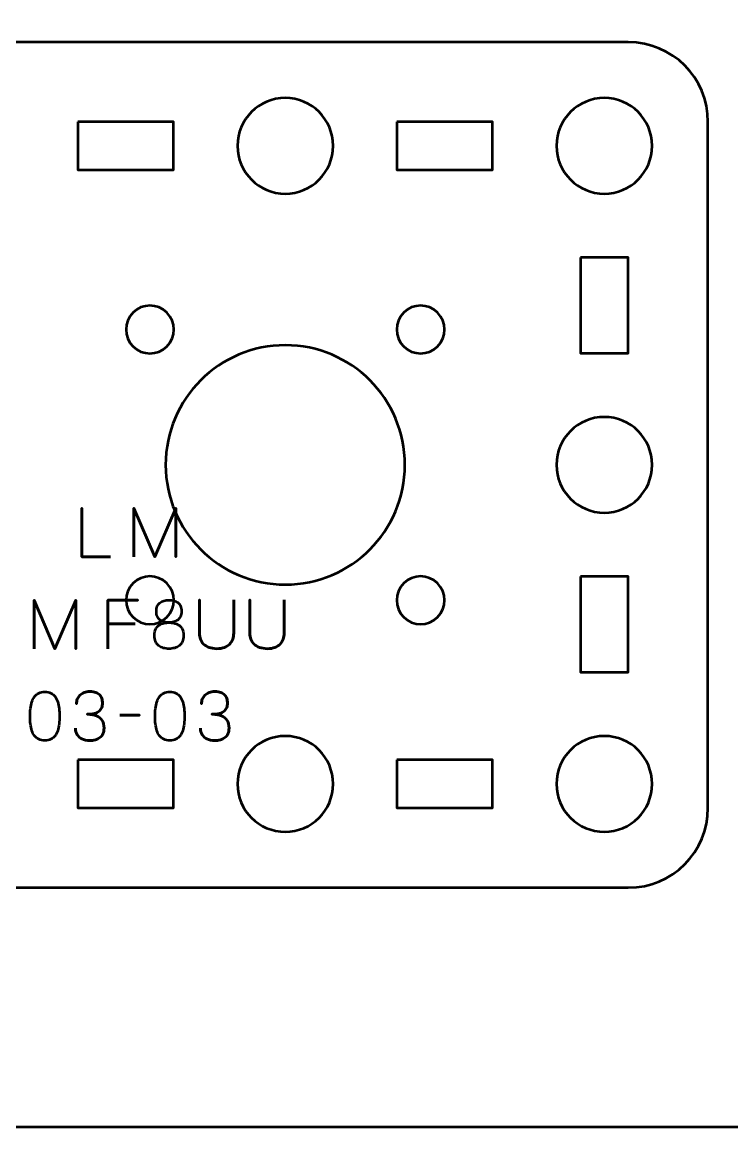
# Model space of a CAD drawing. Header units: centimetres. Extents: x -21 to 0, y -29.7 to 0.
# Drawn here: x -17.75 to -13.3, y -29.7 to -22.77 of the extents above; entities that cross this region are included whole.
import ezdxf

# ---------------------------------------------------------------- set-up
doc = ezdxf.new("R2010")
doc.units = ezdxf.units.CM
doc.header["$MEASUREMENT"] = 0
doc.layers.add('Layer 1', color=7, linetype='Continuous')

msp = doc.modelspace()

# ---------------------------------------------------------------- linework, layer by layer
at = {"layer": 'Layer 1', "color": 22, "lineweight": 53}
msp.add_open_spline([(-21.00003, -29.19995), (-21.00003, -29.19995), (-21.00003, -0.49992), (-21.00003, -0.49992), (-21.00003, -0.49992), (-21.00003, -0.22295), (-20.77694, 0.00004), (-20.49994, 0.00004), (-20.49994, 0.00004), (-20.49994, 0.00004), (-0.50008, 0.00004), (-0.50008, 0.00004), (-0.50008, 0.00004), (-0.22294, 0.00004), (0.00002, -0.22295), (0.00002, -0.49992), (0.00002, -0.49992), (0.00002, -0.49992), (0.00002, -29.19995), (0.00002, -29.19995), (0.00002, -29.19995), (0.00002, -29.47695), (-0.22294, -29.70004), (-0.50008, -29.70004), (-0.50008, -29.70004), (-0.50008, -29.70004), (-20.49994, -29.70004), (-20.49994, -29.70004), (-20.49994, -29.70004), (-20.77694, -29.70004), (-21.00003, -29.47695), (-21.00003, -29.19995)], degree=3, knots=[0, 0, 0, 0, 0.125, 0.125, 0.125, 0.125, 0.25, 0.25, 0.25, 0.25, 0.375, 0.375, 0.375, 0.375, 0.5, 0.5, 0.5, 0.5, 0.625, 0.625, 0.625, 0.625, 0.75, 0.75, 0.75, 0.75, 0.875, 0.875, 0.875, 0.875, 1, 1, 1, 1], dxfattribs=at)
at = {"layer": 'Layer 1', "color": 114, "lineweight": 53}
msp.add_open_spline([(-18.24994, -22.9), (-18.24994, -22.9), (-13.95007, -22.9), (-13.95007, -22.9), (-13.95007, -22.9), (-13.67293, -22.9), (-13.44997, -23.12309), (-13.44997, -23.40009), (-13.44997, -23.40009), (-13.44997, -23.40009), (-13.44997, -27.69996), (-13.44997, -27.69996), (-13.44997, -27.69996), (-13.44997, -27.9771), (-13.67293, -28.20006), (-13.95007, -28.20006), (-13.95007, -28.20006), (-13.95007, -28.20006), (-18.24994, -28.20006), (-18.24994, -28.20006), (-18.24994, -28.20006), (-18.52694, -28.20006), (-18.75003, -27.9771), (-18.75003, -27.69996), (-18.75003, -27.69996), (-18.75003, -27.69996), (-18.75003, -23.40009), (-18.75003, -23.40009), (-18.75003, -23.40009), (-18.75003, -23.12309), (-18.52694, -22.9), (-18.24994, -22.9)], degree=3, knots=[0, 0, 0, 0, 0.125, 0.125, 0.125, 0.125, 0.25, 0.25, 0.25, 0.25, 0.375, 0.375, 0.375, 0.375, 0.5, 0.5, 0.5, 0.5, 0.625, 0.625, 0.625, 0.625, 0.75, 0.75, 0.75, 0.75, 0.875, 0.875, 0.875, 0.875, 1, 1, 1, 1], dxfattribs=at)
at = {"layer": 'Layer 1', "lineweight": 53}
for points in [[(-15.79993, -23.55003), (-15.79993, -23.7158), (-15.9343, -23.85003), (-16.09993, -23.85003), (-16.09993, -23.85003), (-16.2657, -23.85003), (-16.39993, -23.7158), (-16.39993, -23.55003), (-16.39993, -23.55003), (-16.39993, -23.38436), (-16.2657, -23.25002), (-16.09993, -23.25002), (-16.09993, -23.25002), (-15.9343, -23.25002), (-15.79993, -23.38436), (-15.79993, -23.55003)], [(-13.8, -23.55003), (-13.8, -23.7158), (-13.93433, -23.85003), (-14.1, -23.85003), (-14.1, -23.85003), (-14.26563, -23.85003), (-14.4, -23.7158), (-14.4, -23.55003), (-14.4, -23.55003), (-14.4, -23.38436), (-14.26563, -23.25002), (-14.1, -23.25002), (-14.1, -23.25002), (-13.93433, -23.25002), (-13.8, -23.38436), (-13.8, -23.55003)], [(-17.39999, -23.40009), (-17.39999, -23.40009), (-16.79998, -23.40009), (-16.79998, -23.40009), (-16.79998, -23.40009), (-16.79998, -23.40009), (-16.79998, -23.7001), (-16.79998, -23.7001), (-16.79998, -23.7001), (-16.79998, -23.7001), (-17.39999, -23.7001), (-17.39999, -23.7001), (-17.39999, -23.7001), (-17.39999, -23.7001), (-17.39999, -23.40009), (-17.39999, -23.40009)], [(-15.40002, -23.40009), (-15.40002, -23.40009), (-14.80002, -23.40009), (-14.80002, -23.40009), (-14.80002, -23.40009), (-14.80002, -23.40009), (-14.80002, -23.7001), (-14.80002, -23.7001), (-14.80002, -23.7001), (-14.80002, -23.7001), (-15.40002, -23.7001), (-15.40002, -23.7001), (-15.40002, -23.7001), (-15.40002, -23.7001), (-15.40002, -23.40009), (-15.40002, -23.40009)], [(-14.25007, -24.25004), (-14.25007, -24.25004), (-13.95007, -24.25004), (-13.95007, -24.25004), (-13.95007, -24.25004), (-13.95007, -24.25004), (-13.95007, -24.85005), (-13.95007, -24.85005), (-13.95007, -24.85005), (-13.95007, -24.85005), (-14.25007, -24.85005), (-14.25007, -24.85005), (-14.25007, -24.85005), (-14.25007, -24.85005), (-14.25007, -24.25004), (-14.25007, -24.25004)], [(-15.34993, -25.5501), (-15.34993, -25.96417), (-15.68586, -26.3001), (-16.09993, -26.3001), (-16.09993, -26.3001), (-16.51435, -26.3001), (-16.84993, -25.96417), (-16.84993, -25.5501), (-16.84993, -25.5501), (-16.84993, -25.13568), (-16.51435, -24.8001), (-16.09993, -24.8001), (-16.09993, -24.8001), (-15.68586, -24.8001), (-15.34993, -25.13568), (-15.34993, -25.5501)], [(-13.8, -25.5501), (-13.8, -25.71573), (-13.93433, -25.8501), (-14.1, -25.8501), (-14.1, -25.8501), (-14.26563, -25.8501), (-14.4, -25.71573), (-14.4, -25.5501), (-14.4, -25.5501), (-14.4, -25.38433), (-14.26563, -25.2501), (-14.1, -25.2501), (-14.1, -25.2501), (-13.93433, -25.2501), (-13.8, -25.38433), (-13.8, -25.5501)], [(-14.25007, -26.25001), (-14.25007, -26.25001), (-13.95007, -26.25001), (-13.95007, -26.25001), (-13.95007, -26.25001), (-13.95007, -26.25001), (-13.95007, -26.85001), (-13.95007, -26.85001), (-13.95007, -26.85001), (-13.95007, -26.85001), (-14.25007, -26.85001), (-14.25007, -26.85001), (-14.25007, -26.85001), (-14.25007, -26.85001), (-14.25007, -26.25001), (-14.25007, -26.25001)], [(-15.79993, -27.55003), (-15.79993, -27.7157), (-15.9343, -27.85003), (-16.09993, -27.85003), (-16.09993, -27.85003), (-16.2657, -27.85003), (-16.39993, -27.7157), (-16.39993, -27.55003), (-16.39993, -27.55003), (-16.39993, -27.3844), (-16.2657, -27.25003), (-16.09993, -27.25003), (-16.09993, -27.25003), (-15.9343, -27.25003), (-15.79993, -27.3844), (-15.79993, -27.55003)], [(-13.8, -27.55003), (-13.8, -27.7157), (-13.93433, -27.85003), (-14.1, -27.85003), (-14.1, -27.85003), (-14.26563, -27.85003), (-14.4, -27.7157), (-14.4, -27.55003), (-14.4, -27.55003), (-14.4, -27.3844), (-14.26563, -27.25003), (-14.1, -27.25003), (-14.1, -27.25003), (-13.93433, -27.25003), (-13.8, -27.3844), (-13.8, -27.55003)], [(-17.39999, -27.39996), (-17.39999, -27.39996), (-16.79998, -27.39996), (-16.79998, -27.39996), (-16.79998, -27.39996), (-16.79998, -27.39996), (-16.79998, -27.69996), (-16.79998, -27.69996), (-16.79998, -27.69996), (-16.79998, -27.69996), (-17.39999, -27.69996), (-17.39999, -27.69996), (-17.39999, -27.69996), (-17.39999, -27.69996), (-17.39999, -27.39996), (-17.39999, -27.39996)], [(-15.40002, -27.39996), (-15.40002, -27.39996), (-14.80002, -27.39996), (-14.80002, -27.39996), (-14.80002, -27.39996), (-14.80002, -27.39996), (-14.80002, -27.69996), (-14.80002, -27.69996), (-14.80002, -27.69996), (-14.80002, -27.69996), (-15.40002, -27.69996), (-15.40002, -27.69996), (-15.40002, -27.69996), (-15.40002, -27.69996), (-15.40002, -27.39996), (-15.40002, -27.39996)]]:
    msp.add_open_spline(points, degree=3, knots=[0, 0, 0, 0, 0.25, 0.25, 0.25, 0.25, 0.5, 0.5, 0.5, 0.5, 0.75, 0.75, 0.75, 0.75, 1, 1, 1, 1], dxfattribs=at)
at = {"layer": 'Layer 1', "color": 250, "lineweight": 53}
for points in [[(-16.84247, -24.59545), (-16.7839, -24.65401), (-16.7839, -24.74901), (-16.84247, -24.80758), (-16.84247, -24.80758), (-16.90104, -24.86615), (-16.99604, -24.86615), (-17.0546, -24.80758), (-17.0546, -24.80758), (-17.11317, -24.74901), (-17.11317, -24.65401), (-17.0546, -24.59545), (-17.0546, -24.59545), (-16.99604, -24.53688), (-16.90104, -24.53688), (-16.84247, -24.59545)], [(-15.35755, -24.59545), (-15.29898, -24.53688), (-15.20398, -24.53688), (-15.14542, -24.59545), (-15.14542, -24.59545), (-15.08685, -24.65402), (-15.08685, -24.74901), (-15.14542, -24.80758), (-15.14542, -24.80758), (-15.20398, -24.86615), (-15.29898, -24.86615), (-15.35755, -24.80758), (-15.35755, -24.80758), (-15.41612, -24.74901), (-15.41612, -24.65402), (-15.35755, -24.59545)], [(-17.0546, -26.2925), (-16.99604, -26.23393), (-16.90104, -26.23393), (-16.84247, -26.2925), (-16.84247, -26.2925), (-16.7839, -26.35107), (-16.7839, -26.44607), (-16.84247, -26.50463), (-16.84247, -26.50463), (-16.90104, -26.5632), (-16.99604, -26.5632), (-17.0546, -26.50463), (-17.0546, -26.50463), (-17.11317, -26.44607), (-17.11317, -26.35107), (-17.0546, -26.2925)], [(-15.14542, -26.2925), (-15.08685, -26.35107), (-15.08685, -26.44607), (-15.14542, -26.50463), (-15.14542, -26.50463), (-15.20399, -26.5632), (-15.29898, -26.5632), (-15.35755, -26.50463), (-15.35755, -26.50463), (-15.41612, -26.44607), (-15.41612, -26.35107), (-15.35755, -26.2925), (-15.35755, -26.2925), (-15.29898, -26.23393), (-15.20399, -26.23393), (-15.14542, -26.2925)]]:
    msp.add_open_spline(points, degree=3, knots=[0, 0, 0, 0, 0.25, 0.25, 0.25, 0.25, 0.5, 0.5, 0.5, 0.5, 0.75, 0.75, 0.75, 0.75, 1, 1, 1, 1], dxfattribs=at)
at = {"layer": 'Layer 1', "color": 30, "lineweight": 53}
for points, knots in [([(-17.19673, -26.12733), (-17.19673, -26.12733), (-17.37495, -26.12733), (-17.37495, -26.12733), (-17.37495, -26.12733), (-17.37495, -26.12733), (-17.37495, -25.82211), (-17.37495, -25.82211), (-17.37495, -25.82211), (-17.37495, -25.82211), (-17.37495, -26.12733), (-17.37495, -26.12733), (-17.37495, -26.12733), (-17.37495, -26.12733), (-17.19673, -26.12733), (-17.19673, -26.12733)], [0, 0, 0, 0, 0.25, 0.25, 0.25, 0.25, 0.5, 0.5, 0.5, 0.5, 0.75, 0.75, 0.75, 0.75, 1, 1, 1, 1]), ([(-17.04899, -26.12733), (-17.04899, -26.12733), (-17.04899, -25.82211), (-17.04899, -25.82211), (-17.04899, -25.82211), (-17.04899, -25.82211), (-16.91776, -26.12733), (-16.91776, -26.12733), (-16.91776, -26.12733), (-16.91776, -26.12733), (-16.7861, -25.82211), (-16.7861, -25.82211), (-16.7861, -25.82211), (-16.7861, -25.82211), (-16.7861, -26.12733), (-16.7861, -26.12733), (-16.7861, -26.12733), (-16.7861, -26.12733), (-16.7861, -25.82211), (-16.7861, -25.82211), (-16.7861, -25.82211), (-16.7861, -25.82211), (-16.91776, -26.12733), (-16.91776, -26.12733), (-16.91776, -26.12733), (-16.91776, -26.12733), (-17.04899, -25.82211), (-17.04899, -25.82211), (-17.04899, -25.82211), (-17.04899, -25.82211), (-17.04899, -26.12733), (-17.04899, -26.12733)], [0, 0, 0, 0, 0.125, 0.125, 0.125, 0.125, 0.25, 0.25, 0.25, 0.25, 0.375, 0.375, 0.375, 0.375, 0.5, 0.5, 0.5, 0.5, 0.625, 0.625, 0.625, 0.625, 0.75, 0.75, 0.75, 0.75, 0.875, 0.875, 0.875, 0.875, 1, 1, 1, 1]), ([(-17.67531, -26.70264), (-17.67531, -26.70264), (-17.67531, -26.39742), (-17.67531, -26.39742), (-17.67531, -26.39742), (-17.67531, -26.39742), (-17.54408, -26.70264), (-17.54408, -26.70264), (-17.54408, -26.70264), (-17.54408, -26.70264), (-17.41242, -26.39742), (-17.41242, -26.39742), (-17.41242, -26.39742), (-17.41242, -26.39742), (-17.41242, -26.70264), (-17.41242, -26.70264), (-17.41242, -26.70264), (-17.41242, -26.70264), (-17.41242, -26.39742), (-17.41242, -26.39742), (-17.41242, -26.39742), (-17.41242, -26.39742), (-17.54408, -26.70264), (-17.54408, -26.70264), (-17.54408, -26.70264), (-17.54408, -26.70264), (-17.67531, -26.39742), (-17.67531, -26.39742), (-17.67531, -26.39742), (-17.67531, -26.39742), (-17.67531, -26.70264), (-17.67531, -26.70264)], [0, 0, 0, 0, 0.125, 0.125, 0.125, 0.125, 0.25, 0.25, 0.25, 0.25, 0.375, 0.375, 0.375, 0.375, 0.5, 0.5, 0.5, 0.5, 0.625, 0.625, 0.625, 0.625, 0.75, 0.75, 0.75, 0.75, 0.875, 0.875, 0.875, 0.875, 1, 1, 1, 1]), ([(-17.21261, -26.70264), (-17.21261, -26.70264), (-17.21261, -26.39742), (-17.21261, -26.39742), (-17.21261, -26.39742), (-17.21261, -26.39742), (-17.02338, -26.39742), (-17.02338, -26.39742), (-17.02338, -26.39742), (-17.02338, -26.39742), (-17.21261, -26.39742), (-17.21261, -26.39742), (-17.21261, -26.39742), (-17.21261, -26.39742), (-17.21261, -26.70264), (-17.21261, -26.70264)], [0, 0, 0, 0, 0.25, 0.25, 0.25, 0.25, 0.5, 0.5, 0.5, 0.5, 0.75, 0.75, 0.75, 0.75, 1, 1, 1, 1]), ([(-16.82949, -26.53881), (-16.81863, -26.53881), (-16.80847, -26.53754), (-16.79894, -26.535), (-16.79894, -26.535), (-16.78949, -26.53239), (-16.78116, -26.5283), (-16.7739, -26.52272), (-16.7739, -26.52272), (-16.7667, -26.51715), (-16.76106, -26.50988), (-16.75696, -26.50092), (-16.75696, -26.50092), (-16.75287, -26.49203), (-16.75083, -26.48124), (-16.75076, -26.46854), (-16.75076, -26.46854), (-16.75083, -26.45584), (-16.7528, -26.44497), (-16.75668, -26.43594), (-16.75668, -26.43594), (-16.76056, -26.42691), (-16.76607, -26.4195), (-16.77312, -26.41379), (-16.77312, -26.41379), (-16.78018, -26.40814), (-16.7885, -26.40398), (-16.7981, -26.40137), (-16.7981, -26.40137), (-16.80762, -26.39876), (-16.81814, -26.39763), (-16.82949, -26.39784), (-16.82949, -26.39784), (-16.84085, -26.39798), (-16.85137, -26.39947), (-16.86089, -26.40208), (-16.86089, -26.40208), (-16.87049, -26.40476), (-16.87881, -26.40885), (-16.88587, -26.41442), (-16.88587, -26.41442), (-16.89292, -26.42), (-16.89843, -26.42726), (-16.90231, -26.43615), (-16.90231, -26.43615), (-16.90619, -26.44511), (-16.90816, -26.45584), (-16.90823, -26.46854), (-16.90823, -26.46854), (-16.90816, -26.48124), (-16.90612, -26.49203), (-16.90202, -26.50092), (-16.90202, -26.50092), (-16.89793, -26.50988), (-16.89229, -26.51715), (-16.88502, -26.52272), (-16.88502, -26.52272), (-16.87782, -26.5283), (-16.8695, -26.53239), (-16.86004, -26.535), (-16.86004, -26.535), (-16.85052, -26.53754), (-16.84036, -26.53881), (-16.82949, -26.53881)], [0, 0, 0, 0, 0.0625, 0.0625, 0.0625, 0.0625, 0.125, 0.125, 0.125, 0.125, 0.1875, 0.1875, 0.1875, 0.1875, 0.25, 0.25, 0.25, 0.25, 0.3125, 0.3125, 0.3125, 0.3125, 0.375, 0.375, 0.375, 0.375, 0.4375, 0.4375, 0.4375, 0.4375, 0.5, 0.5, 0.5, 0.5, 0.5625, 0.5625, 0.5625, 0.5625, 0.625, 0.625, 0.625, 0.625, 0.6875, 0.6875, 0.6875, 0.6875, 0.75, 0.75, 0.75, 0.75, 0.8125, 0.8125, 0.8125, 0.8125, 0.875, 0.875, 0.875, 0.875, 0.9375, 0.9375, 0.9375, 0.9375, 1, 1, 1, 1]), ([(-16.82949, -26.53881), (-16.81863, -26.53881), (-16.80847, -26.53754), (-16.79894, -26.535), (-16.79894, -26.535), (-16.78949, -26.53239), (-16.78116, -26.5283), (-16.7739, -26.52272), (-16.7739, -26.52272), (-16.7667, -26.51715), (-16.76106, -26.50988), (-16.75696, -26.50092), (-16.75696, -26.50092), (-16.75287, -26.49203), (-16.75083, -26.48124), (-16.75076, -26.46854), (-16.75076, -26.46854), (-16.75083, -26.45584), (-16.7528, -26.44497), (-16.75668, -26.43594), (-16.75668, -26.43594), (-16.76056, -26.42691), (-16.76607, -26.4195), (-16.77312, -26.41379), (-16.77312, -26.41379), (-16.78018, -26.40814), (-16.7885, -26.40398), (-16.7981, -26.40137), (-16.7981, -26.40137), (-16.80762, -26.39876), (-16.81814, -26.39763), (-16.82949, -26.39784), (-16.82949, -26.39784), (-16.84085, -26.39798), (-16.85137, -26.39947), (-16.86089, -26.40208), (-16.86089, -26.40208), (-16.87049, -26.40476), (-16.87881, -26.40885), (-16.88587, -26.41442), (-16.88587, -26.41442), (-16.89292, -26.42), (-16.89843, -26.42726), (-16.90231, -26.43615), (-16.90231, -26.43615), (-16.90619, -26.44511), (-16.90816, -26.45584), (-16.90823, -26.46854), (-16.90823, -26.46854), (-16.90816, -26.48124), (-16.90612, -26.49203), (-16.90202, -26.50092), (-16.90202, -26.50092), (-16.89793, -26.50988), (-16.89229, -26.51715), (-16.88502, -26.52272), (-16.88502, -26.52272), (-16.87782, -26.5283), (-16.8695, -26.53239), (-16.86004, -26.535), (-16.86004, -26.535), (-16.85052, -26.53754), (-16.84036, -26.53881), (-16.82949, -26.53881)], [0, 0, 0, 0, 0.0625, 0.0625, 0.0625, 0.0625, 0.125, 0.125, 0.125, 0.125, 0.1875, 0.1875, 0.1875, 0.1875, 0.25, 0.25, 0.25, 0.25, 0.3125, 0.3125, 0.3125, 0.3125, 0.375, 0.375, 0.375, 0.375, 0.4375, 0.4375, 0.4375, 0.4375, 0.5, 0.5, 0.5, 0.5, 0.5625, 0.5625, 0.5625, 0.5625, 0.625, 0.625, 0.625, 0.625, 0.6875, 0.6875, 0.6875, 0.6875, 0.75, 0.75, 0.75, 0.75, 0.8125, 0.8125, 0.8125, 0.8125, 0.875, 0.875, 0.875, 0.875, 0.9375, 0.9375, 0.9375, 0.9375, 1, 1, 1, 1]), ([(-16.42352, -26.397), (-16.42352, -26.39707), (-16.42352, -26.39939), (-16.42352, -26.40391), (-16.42352, -26.40391), (-16.42352, -26.40836), (-16.42352, -26.41456), (-16.42352, -26.42247), (-16.42352, -26.42247), (-16.42352, -26.43037), (-16.42352, -26.4394), (-16.42352, -26.44963), (-16.42352, -26.44963), (-16.42352, -26.45986), (-16.42352, -26.47073), (-16.42352, -26.4823), (-16.42352, -26.4823), (-16.42352, -26.49387), (-16.42352, -26.50551), (-16.42352, -26.51736), (-16.42352, -26.51736), (-16.42352, -26.52915), (-16.42352, -26.54058), (-16.42352, -26.55165), (-16.42352, -26.55165), (-16.42352, -26.56273), (-16.42352, -26.57289), (-16.42352, -26.58213), (-16.42352, -26.58213), (-16.42352, -26.59145), (-16.42352, -26.59928), (-16.42352, -26.6057), (-16.42352, -26.6057), (-16.42352, -26.61854), (-16.4255, -26.63067), (-16.42959, -26.64224), (-16.42959, -26.64224), (-16.43368, -26.65382), (-16.43996, -26.66412), (-16.4485, -26.67315), (-16.4485, -26.67315), (-16.45704, -26.68218), (-16.46797, -26.68931), (-16.48138, -26.69446), (-16.48138, -26.69446), (-16.49478, -26.69961), (-16.51073, -26.70222), (-16.52935, -26.70222), (-16.52935, -26.70222), (-16.54798, -26.70179), (-16.56414, -26.69911), (-16.57776, -26.69417), (-16.57776, -26.69417), (-16.59144, -26.68916), (-16.60273, -26.68232), (-16.61169, -26.67364), (-16.61169, -26.67364), (-16.62065, -26.66496), (-16.62728, -26.6548), (-16.63166, -26.6433), (-16.63166, -26.6433), (-16.63596, -26.63173), (-16.63815, -26.61924), (-16.63815, -26.6057), (-16.63815, -26.6057), (-16.63815, -26.6057), (-16.63815, -26.397), (-16.63815, -26.397), (-16.63815, -26.397), (-16.63815, -26.397), (-16.63815, -26.6057), (-16.63815, -26.6057), (-16.63815, -26.6057), (-16.63815, -26.61924), (-16.63596, -26.63173), (-16.63166, -26.6433), (-16.63166, -26.6433), (-16.62728, -26.6548), (-16.62065, -26.66496), (-16.61169, -26.67364), (-16.61169, -26.67364), (-16.60273, -26.68232), (-16.59144, -26.68916), (-16.57776, -26.69417), (-16.57776, -26.69417), (-16.56414, -26.69911), (-16.54798, -26.70179), (-16.52935, -26.70222), (-16.52935, -26.70222), (-16.51073, -26.70222), (-16.49478, -26.69961), (-16.48138, -26.69446), (-16.48138, -26.69446), (-16.46797, -26.68931), (-16.45704, -26.68218), (-16.4485, -26.67315), (-16.4485, -26.67315), (-16.43996, -26.66412), (-16.43368, -26.65382), (-16.42959, -26.64224), (-16.42959, -26.64224), (-16.4255, -26.63067), (-16.42352, -26.61854), (-16.42352, -26.6057), (-16.42352, -26.6057), (-16.42352, -26.59928), (-16.42352, -26.59145), (-16.42352, -26.58213), (-16.42352, -26.58213), (-16.42352, -26.57289), (-16.42352, -26.56273), (-16.42352, -26.55165), (-16.42352, -26.55165), (-16.42352, -26.54058), (-16.42352, -26.52915), (-16.42352, -26.51736), (-16.42352, -26.51736), (-16.42352, -26.50551), (-16.42352, -26.49387), (-16.42352, -26.4823), (-16.42352, -26.4823), (-16.42352, -26.47073), (-16.42352, -26.45986), (-16.42352, -26.44963), (-16.42352, -26.44963), (-16.42352, -26.4394), (-16.42352, -26.43037), (-16.42352, -26.42247), (-16.42352, -26.42247), (-16.42352, -26.41456), (-16.42352, -26.40836), (-16.42352, -26.40391), (-16.42352, -26.40391), (-16.42352, -26.39939), (-16.42352, -26.39707), (-16.42352, -26.397)], [0, 0, 0, 0, 0.0294118, 0.0294118, 0.0294118, 0.0294118, 0.0588235, 0.0588235, 0.0588235, 0.0588235, 0.0882353, 0.0882353, 0.0882353, 0.0882353, 0.1176471, 0.1176471, 0.1176471, 0.1176471, 0.1470588, 0.1470588, 0.1470588, 0.1470588, 0.1764706, 0.1764706, 0.1764706, 0.1764706, 0.2058824, 0.2058824, 0.2058824, 0.2058824, 0.2352941, 0.2352941, 0.2352941, 0.2352941, 0.2647059, 0.2647059, 0.2647059, 0.2647059, 0.2941176, 0.2941176, 0.2941176, 0.2941176, 0.3235294, 0.3235294, 0.3235294, 0.3235294, 0.3529412, 0.3529412, 0.3529412, 0.3529412, 0.3823529, 0.3823529, 0.3823529, 0.3823529, 0.4117647, 0.4117647, 0.4117647, 0.4117647, 0.4411765, 0.4411765, 0.4411765, 0.4411765, 0.4705882, 0.4705882, 0.4705882, 0.4705882, 0.5, 0.5, 0.5, 0.5, 0.5294118, 0.5294118, 0.5294118, 0.5294118, 0.5588235, 0.5588235, 0.5588235, 0.5588235, 0.5882353, 0.5882353, 0.5882353, 0.5882353, 0.6176471, 0.6176471, 0.6176471, 0.6176471, 0.6470588, 0.6470588, 0.6470588, 0.6470588, 0.6764706, 0.6764706, 0.6764706, 0.6764706, 0.7058824, 0.7058824, 0.7058824, 0.7058824, 0.7352941, 0.7352941, 0.7352941, 0.7352941, 0.7647059, 0.7647059, 0.7647059, 0.7647059, 0.7941176, 0.7941176, 0.7941176, 0.7941176, 0.8235294, 0.8235294, 0.8235294, 0.8235294, 0.8529412, 0.8529412, 0.8529412, 0.8529412, 0.8823529, 0.8823529, 0.8823529, 0.8823529, 0.9117647, 0.9117647, 0.9117647, 0.9117647, 0.9411765, 0.9411765, 0.9411765, 0.9411765, 0.9705882, 0.9705882, 0.9705882, 0.9705882, 1, 1, 1, 1]), ([(-16.10729, -26.397), (-16.10729, -26.39707), (-16.10729, -26.39939), (-16.10729, -26.40391), (-16.10729, -26.40391), (-16.10729, -26.40836), (-16.10729, -26.41456), (-16.10729, -26.42247), (-16.10729, -26.42247), (-16.10729, -26.43037), (-16.10729, -26.4394), (-16.10729, -26.44963), (-16.10729, -26.44963), (-16.10729, -26.45986), (-16.10729, -26.47073), (-16.10729, -26.4823), (-16.10729, -26.4823), (-16.10729, -26.49387), (-16.10729, -26.50551), (-16.10729, -26.51736), (-16.10729, -26.51736), (-16.10729, -26.52915), (-16.10729, -26.54058), (-16.10729, -26.55165), (-16.10729, -26.55165), (-16.10729, -26.56273), (-16.10729, -26.57289), (-16.10729, -26.58213), (-16.10729, -26.58213), (-16.10729, -26.59145), (-16.10729, -26.59928), (-16.10729, -26.6057), (-16.10729, -26.6057), (-16.10729, -26.61854), (-16.10927, -26.63067), (-16.11336, -26.64224), (-16.11336, -26.64224), (-16.11745, -26.65382), (-16.12373, -26.66412), (-16.13227, -26.67315), (-16.13227, -26.67315), (-16.14081, -26.68218), (-16.15174, -26.68931), (-16.16515, -26.69446), (-16.16515, -26.69446), (-16.17855, -26.69961), (-16.1945, -26.70222), (-16.21312, -26.70222), (-16.21312, -26.70222), (-16.23175, -26.70179), (-16.24791, -26.69911), (-16.26153, -26.69417), (-16.26153, -26.69417), (-16.27521, -26.68916), (-16.2865, -26.68232), (-16.29546, -26.67364), (-16.29546, -26.67364), (-16.30442, -26.66496), (-16.31105, -26.6548), (-16.31543, -26.6433), (-16.31543, -26.6433), (-16.31973, -26.63173), (-16.32192, -26.61924), (-16.32192, -26.6057), (-16.32192, -26.6057), (-16.32192, -26.6057), (-16.32192, -26.397), (-16.32192, -26.397), (-16.32192, -26.397), (-16.32192, -26.397), (-16.32192, -26.6057), (-16.32192, -26.6057), (-16.32192, -26.6057), (-16.32192, -26.61924), (-16.31973, -26.63173), (-16.31543, -26.6433), (-16.31543, -26.6433), (-16.31105, -26.6548), (-16.30442, -26.66496), (-16.29546, -26.67364), (-16.29546, -26.67364), (-16.2865, -26.68232), (-16.27521, -26.68916), (-16.26153, -26.69417), (-16.26153, -26.69417), (-16.24791, -26.69911), (-16.23175, -26.70179), (-16.21312, -26.70222), (-16.21312, -26.70222), (-16.1945, -26.70222), (-16.17855, -26.69961), (-16.16515, -26.69446), (-16.16515, -26.69446), (-16.15174, -26.68931), (-16.14081, -26.68218), (-16.13227, -26.67315), (-16.13227, -26.67315), (-16.12373, -26.66412), (-16.11745, -26.65382), (-16.11336, -26.64224), (-16.11336, -26.64224), (-16.10927, -26.63067), (-16.10729, -26.61854), (-16.10729, -26.6057), (-16.10729, -26.6057), (-16.10729, -26.59928), (-16.10729, -26.59145), (-16.10729, -26.58213), (-16.10729, -26.58213), (-16.10729, -26.57289), (-16.10729, -26.56273), (-16.10729, -26.55165), (-16.10729, -26.55165), (-16.10729, -26.54058), (-16.10729, -26.52915), (-16.10729, -26.51736), (-16.10729, -26.51736), (-16.10729, -26.50551), (-16.10729, -26.49387), (-16.10729, -26.4823), (-16.10729, -26.4823), (-16.10729, -26.47073), (-16.10729, -26.45986), (-16.10729, -26.44963), (-16.10729, -26.44963), (-16.10729, -26.4394), (-16.10729, -26.43037), (-16.10729, -26.42247), (-16.10729, -26.42247), (-16.10729, -26.41456), (-16.10729, -26.40836), (-16.10729, -26.40391), (-16.10729, -26.40391), (-16.10729, -26.39939), (-16.10729, -26.39707), (-16.10729, -26.397)], [0, 0, 0, 0, 0.0294118, 0.0294118, 0.0294118, 0.0294118, 0.0588235, 0.0588235, 0.0588235, 0.0588235, 0.0882353, 0.0882353, 0.0882353, 0.0882353, 0.1176471, 0.1176471, 0.1176471, 0.1176471, 0.1470588, 0.1470588, 0.1470588, 0.1470588, 0.1764706, 0.1764706, 0.1764706, 0.1764706, 0.2058824, 0.2058824, 0.2058824, 0.2058824, 0.2352941, 0.2352941, 0.2352941, 0.2352941, 0.2647059, 0.2647059, 0.2647059, 0.2647059, 0.2941176, 0.2941176, 0.2941176, 0.2941176, 0.3235294, 0.3235294, 0.3235294, 0.3235294, 0.3529412, 0.3529412, 0.3529412, 0.3529412, 0.3823529, 0.3823529, 0.3823529, 0.3823529, 0.4117647, 0.4117647, 0.4117647, 0.4117647, 0.4411765, 0.4411765, 0.4411765, 0.4411765, 0.4705882, 0.4705882, 0.4705882, 0.4705882, 0.5, 0.5, 0.5, 0.5, 0.5294118, 0.5294118, 0.5294118, 0.5294118, 0.5588235, 0.5588235, 0.5588235, 0.5588235, 0.5882353, 0.5882353, 0.5882353, 0.5882353, 0.6176471, 0.6176471, 0.6176471, 0.6176471, 0.6470588, 0.6470588, 0.6470588, 0.6470588, 0.6764706, 0.6764706, 0.6764706, 0.6764706, 0.7058824, 0.7058824, 0.7058824, 0.7058824, 0.7352941, 0.7352941, 0.7352941, 0.7352941, 0.7647059, 0.7647059, 0.7647059, 0.7647059, 0.7941176, 0.7941176, 0.7941176, 0.7941176, 0.8235294, 0.8235294, 0.8235294, 0.8235294, 0.8529412, 0.8529412, 0.8529412, 0.8529412, 0.8823529, 0.8823529, 0.8823529, 0.8823529, 0.9117647, 0.9117647, 0.9117647, 0.9117647, 0.9411765, 0.9411765, 0.9411765, 0.9411765, 0.9705882, 0.9705882, 0.9705882, 0.9705882, 1, 1, 1, 1]), ([(-17.04074, -26.54558), (-17.04074, -26.54558), (-17.21261, -26.54558), (-17.21261, -26.54558), (-17.21261, -26.54558), (-17.21261, -26.54558), (-17.04074, -26.54558), (-17.04074, -26.54558)], [0, 0, 0, 0, 0.5, 0.5, 0.5, 0.5, 1, 1, 1, 1]), ([(-16.82949, -26.70264), (-16.81679, -26.70264), (-16.80494, -26.70116), (-16.79393, -26.69805), (-16.79393, -26.69805), (-16.78293, -26.69495), (-16.77326, -26.69008), (-16.76487, -26.68345), (-16.76487, -26.68345), (-16.75654, -26.67689), (-16.74998, -26.66842), (-16.74525, -26.65798), (-16.74525, -26.65798), (-16.74052, -26.64761), (-16.73813, -26.63512), (-16.73806, -26.62051), (-16.73806, -26.62051), (-16.7382, -26.60111), (-16.74201, -26.58538), (-16.74956, -26.57338), (-16.74956, -26.57338), (-16.7571, -26.56132), (-16.76769, -26.55257), (-16.78131, -26.547), (-16.78131, -26.547), (-16.79499, -26.54149), (-16.81101, -26.53874), (-16.82949, -26.53881), (-16.82949, -26.53881), (-16.84791, -26.53874), (-16.864, -26.54149), (-16.87754, -26.547), (-16.87754, -26.547), (-16.89116, -26.55257), (-16.90167, -26.56132), (-16.90915, -26.57338), (-16.90915, -26.57338), (-16.91663, -26.58538), (-16.92044, -26.60111), (-16.92051, -26.62051), (-16.92051, -26.62051), (-16.92044, -26.63512), (-16.91804, -26.64761), (-16.91331, -26.65798), (-16.91331, -26.65798), (-16.90859, -26.66842), (-16.9021, -26.67689), (-16.8937, -26.68345), (-16.8937, -26.68345), (-16.88537, -26.69008), (-16.87578, -26.69495), (-16.86477, -26.69805), (-16.86477, -26.69805), (-16.85384, -26.70116), (-16.84205, -26.70264), (-16.82949, -26.70264)], [0, 0, 0, 0, 0.0714286, 0.0714286, 0.0714286, 0.0714286, 0.1428571, 0.1428571, 0.1428571, 0.1428571, 0.2142857, 0.2142857, 0.2142857, 0.2142857, 0.2857143, 0.2857143, 0.2857143, 0.2857143, 0.3571429, 0.3571429, 0.3571429, 0.3571429, 0.4285714, 0.4285714, 0.4285714, 0.4285714, 0.5, 0.5, 0.5, 0.5, 0.5714286, 0.5714286, 0.5714286, 0.5714286, 0.6428571, 0.6428571, 0.6428571, 0.6428571, 0.7142857, 0.7142857, 0.7142857, 0.7142857, 0.7857143, 0.7857143, 0.7857143, 0.7857143, 0.8571429, 0.8571429, 0.8571429, 0.8571429, 0.9285714, 0.9285714, 0.9285714, 0.9285714, 1, 1, 1, 1]), ([(-16.82949, -26.70264), (-16.81679, -26.70264), (-16.80494, -26.70116), (-16.79393, -26.69805), (-16.79393, -26.69805), (-16.78293, -26.69495), (-16.77326, -26.69008), (-16.76487, -26.68345), (-16.76487, -26.68345), (-16.75654, -26.67689), (-16.74998, -26.66842), (-16.74525, -26.65798), (-16.74525, -26.65798), (-16.74052, -26.64761), (-16.73813, -26.63512), (-16.73806, -26.62051), (-16.73806, -26.62051), (-16.7382, -26.60111), (-16.74201, -26.58538), (-16.74956, -26.57338), (-16.74956, -26.57338), (-16.7571, -26.56132), (-16.76769, -26.55257), (-16.78131, -26.547), (-16.78131, -26.547), (-16.79499, -26.54149), (-16.81101, -26.53874), (-16.82949, -26.53881), (-16.82949, -26.53881), (-16.84791, -26.53874), (-16.864, -26.54149), (-16.87754, -26.547), (-16.87754, -26.547), (-16.89116, -26.55257), (-16.90167, -26.56132), (-16.90915, -26.57338), (-16.90915, -26.57338), (-16.91663, -26.58538), (-16.92044, -26.60111), (-16.92051, -26.62051), (-16.92051, -26.62051), (-16.92044, -26.63512), (-16.91804, -26.64761), (-16.91331, -26.65798), (-16.91331, -26.65798), (-16.90859, -26.66842), (-16.9021, -26.67689), (-16.8937, -26.68345), (-16.8937, -26.68345), (-16.88537, -26.69008), (-16.87578, -26.69495), (-16.86477, -26.69805), (-16.86477, -26.69805), (-16.85384, -26.70116), (-16.84205, -26.70264), (-16.82949, -26.70264)], [0, 0, 0, 0, 0.0714286, 0.0714286, 0.0714286, 0.0714286, 0.1428571, 0.1428571, 0.1428571, 0.1428571, 0.2142857, 0.2142857, 0.2142857, 0.2142857, 0.2857143, 0.2857143, 0.2857143, 0.2857143, 0.3571429, 0.3571429, 0.3571429, 0.3571429, 0.4285714, 0.4285714, 0.4285714, 0.4285714, 0.5, 0.5, 0.5, 0.5, 0.5714286, 0.5714286, 0.5714286, 0.5714286, 0.6428571, 0.6428571, 0.6428571, 0.6428571, 0.7142857, 0.7142857, 0.7142857, 0.7142857, 0.7857143, 0.7857143, 0.7857143, 0.7857143, 0.8571429, 0.8571429, 0.8571429, 0.8571429, 0.9285714, 0.9285714, 0.9285714, 0.9285714, 1, 1, 1, 1]), ([(-17.60757, -27.27795), (-17.59276, -27.27788), (-17.57999, -27.27527), (-17.56933, -27.27019), (-17.56933, -27.27019), (-17.55875, -27.26511), (-17.54993, -27.25784), (-17.54288, -27.2486), (-17.54288, -27.2486), (-17.53589, -27.23929), (-17.53039, -27.22828), (-17.5263, -27.21558), (-17.5263, -27.21558), (-17.52227, -27.20288), (-17.51938, -27.18898), (-17.51776, -27.17374), (-17.51776, -27.17374), (-17.51606, -27.1585), (-17.51522, -27.14248), (-17.51529, -27.12555), (-17.51529, -27.12555), (-17.51522, -27.10869), (-17.51606, -27.09267), (-17.51776, -27.0775), (-17.51776, -27.0775), (-17.51938, -27.06233), (-17.52227, -27.04836), (-17.5263, -27.03566), (-17.5263, -27.03566), (-17.53039, -27.02303), (-17.53589, -27.01203), (-17.54288, -27.00264), (-17.54288, -27.00264), (-17.54993, -26.99333), (-17.55875, -26.98606), (-17.56933, -26.98098), (-17.56933, -26.98098), (-17.57999, -26.97583), (-17.59276, -26.97322), (-17.60757, -26.97315), (-17.60757, -26.97315), (-17.62239, -26.97322), (-17.63516, -26.97583), (-17.64582, -26.98098), (-17.64582, -26.98098), (-17.6564, -26.98606), (-17.66522, -26.99333), (-17.67227, -27.00264), (-17.67227, -27.00264), (-17.67926, -27.01203), (-17.68476, -27.02303), (-17.68885, -27.03566), (-17.68885, -27.03566), (-17.69288, -27.04836), (-17.69577, -27.06233), (-17.69739, -27.0775), (-17.69739, -27.0775), (-17.69908, -27.09267), (-17.69993, -27.10869), (-17.69986, -27.12555), (-17.69986, -27.12555), (-17.69993, -27.14248), (-17.69908, -27.1585), (-17.69739, -27.17374), (-17.69739, -27.17374), (-17.69577, -27.18898), (-17.69288, -27.20288), (-17.68885, -27.21558), (-17.68885, -27.21558), (-17.68476, -27.22828), (-17.67926, -27.23929), (-17.67227, -27.2486), (-17.67227, -27.2486), (-17.66522, -27.25784), (-17.6564, -27.26511), (-17.64582, -27.27019), (-17.64582, -27.27019), (-17.63516, -27.27527), (-17.62239, -27.27788), (-17.60757, -27.27795)], [0, 0, 0, 0, 0.05, 0.05, 0.05, 0.05, 0.1, 0.1, 0.1, 0.1, 0.15, 0.15, 0.15, 0.15, 0.2, 0.2, 0.2, 0.2, 0.25, 0.25, 0.25, 0.25, 0.3, 0.3, 0.3, 0.3, 0.35, 0.35, 0.35, 0.35, 0.4, 0.4, 0.4, 0.4, 0.45, 0.45, 0.45, 0.45, 0.5, 0.5, 0.5, 0.5, 0.55, 0.55, 0.55, 0.55, 0.6, 0.6, 0.6, 0.6, 0.65, 0.65, 0.65, 0.65, 0.7, 0.7, 0.7, 0.7, 0.75, 0.75, 0.75, 0.75, 0.8, 0.8, 0.8, 0.8, 0.85, 0.85, 0.85, 0.85, 0.9, 0.9, 0.9, 0.9, 0.95, 0.95, 0.95, 0.95, 1, 1, 1, 1]), ([(-17.60757, -27.27795), (-17.59276, -27.27788), (-17.57999, -27.27527), (-17.56933, -27.27019), (-17.56933, -27.27019), (-17.55875, -27.26511), (-17.54993, -27.25784), (-17.54288, -27.2486), (-17.54288, -27.2486), (-17.53589, -27.23929), (-17.53039, -27.22828), (-17.5263, -27.21558), (-17.5263, -27.21558), (-17.52227, -27.20288), (-17.51938, -27.18898), (-17.51776, -27.17374), (-17.51776, -27.17374), (-17.51606, -27.1585), (-17.51522, -27.14248), (-17.51529, -27.12555), (-17.51529, -27.12555), (-17.51522, -27.10869), (-17.51606, -27.09267), (-17.51776, -27.0775), (-17.51776, -27.0775), (-17.51938, -27.06233), (-17.52227, -27.04836), (-17.5263, -27.03566), (-17.5263, -27.03566), (-17.53039, -27.02303), (-17.53589, -27.01203), (-17.54288, -27.00264), (-17.54288, -27.00264), (-17.54993, -26.99333), (-17.55875, -26.98606), (-17.56933, -26.98098), (-17.56933, -26.98098), (-17.57999, -26.97583), (-17.59276, -26.97322), (-17.60757, -26.97315), (-17.60757, -26.97315), (-17.62239, -26.97322), (-17.63516, -26.97583), (-17.64582, -26.98098), (-17.64582, -26.98098), (-17.6564, -26.98606), (-17.66522, -26.99333), (-17.67227, -27.00264), (-17.67227, -27.00264), (-17.67926, -27.01203), (-17.68476, -27.02303), (-17.68885, -27.03566), (-17.68885, -27.03566), (-17.69288, -27.04836), (-17.69577, -27.06233), (-17.69739, -27.0775), (-17.69739, -27.0775), (-17.69908, -27.09267), (-17.69993, -27.10869), (-17.69986, -27.12555), (-17.69986, -27.12555), (-17.69993, -27.14248), (-17.69908, -27.1585), (-17.69739, -27.17374), (-17.69739, -27.17374), (-17.69577, -27.18898), (-17.69288, -27.20288), (-17.68885, -27.21558), (-17.68885, -27.21558), (-17.68476, -27.22828), (-17.67926, -27.23929), (-17.67227, -27.2486), (-17.67227, -27.2486), (-17.66522, -27.25784), (-17.6564, -27.26511), (-17.64582, -27.27019), (-17.64582, -27.27019), (-17.63516, -27.27527), (-17.62239, -27.27788), (-17.60757, -27.27795)], [0, 0, 0, 0, 0.05, 0.05, 0.05, 0.05, 0.1, 0.1, 0.1, 0.1, 0.15, 0.15, 0.15, 0.15, 0.2, 0.2, 0.2, 0.2, 0.25, 0.25, 0.25, 0.25, 0.3, 0.3, 0.3, 0.3, 0.35, 0.35, 0.35, 0.35, 0.4, 0.4, 0.4, 0.4, 0.45, 0.45, 0.45, 0.45, 0.5, 0.5, 0.5, 0.5, 0.55, 0.55, 0.55, 0.55, 0.6, 0.6, 0.6, 0.6, 0.65, 0.65, 0.65, 0.65, 0.7, 0.7, 0.7, 0.7, 0.75, 0.75, 0.75, 0.75, 0.8, 0.8, 0.8, 0.8, 0.85, 0.85, 0.85, 0.85, 0.9, 0.9, 0.9, 0.9, 0.95, 0.95, 0.95, 0.95, 1, 1, 1, 1]), ([(-17.41496, -27.20133), (-17.41489, -27.21657), (-17.41136, -27.22983), (-17.40438, -27.24133), (-17.40438, -27.24133), (-17.39739, -27.25276), (-17.38744, -27.26172), (-17.37446, -27.26814), (-17.37446, -27.26814), (-17.36148, -27.27456), (-17.34589, -27.27781), (-17.32775, -27.27795), (-17.32775, -27.27795), (-17.31414, -27.27795), (-17.30179, -27.27654), (-17.29057, -27.27358), (-17.29057, -27.27358), (-17.27942, -27.27061), (-17.26983, -27.26603), (-17.26171, -27.25975), (-17.26171, -27.25975), (-17.2536, -27.25347), (-17.24739, -27.24535), (-17.24295, -27.23548), (-17.24295, -27.23548), (-17.23857, -27.22553), (-17.23639, -27.2136), (-17.23632, -27.19963), (-17.23632, -27.19963), (-17.23624, -27.18101), (-17.24005, -27.16527), (-17.2476, -27.1525), (-17.2476, -27.1525), (-17.25515, -27.13973), (-17.26687, -27.13014), (-17.2826, -27.12358), (-17.2826, -27.12358), (-17.29833, -27.11701), (-17.31851, -27.1137), (-17.34299, -27.1137), (-17.34299, -27.1137), (-17.32472, -27.11377), (-17.30941, -27.11208), (-17.29692, -27.10862), (-17.29692, -27.10862), (-17.2845, -27.10516), (-17.27456, -27.10029), (-17.26708, -27.09394), (-17.26708, -27.09394), (-17.2596, -27.08766), (-17.25417, -27.08018), (-17.25092, -27.07158), (-17.25092, -27.07158), (-17.2476, -27.06304), (-17.24598, -27.05366), (-17.24605, -27.04343), (-17.24605, -27.04343), (-17.24598, -27.03319), (-17.24739, -27.02374), (-17.25021, -27.01499), (-17.25021, -27.01499), (-17.25297, -27.00624), (-17.25748, -26.99855), (-17.26362, -26.99199), (-17.26362, -26.99199), (-17.26976, -26.98543), (-17.27787, -26.98028), (-17.28782, -26.97661), (-17.28782, -26.97661), (-17.29784, -26.97294), (-17.31005, -26.97111), (-17.32437, -26.97104), (-17.32437, -26.97104), (-17.33862, -26.97111), (-17.35111, -26.97322), (-17.36169, -26.97732), (-17.36169, -26.97732), (-17.37235, -26.98141), (-17.38109, -26.98698), (-17.38815, -26.99411), (-17.38815, -26.99411), (-17.39513, -27.00123), (-17.40036, -27.00935), (-17.40381, -27.01852), (-17.40381, -27.01852), (-17.40734, -27.02769), (-17.40903, -27.03743), (-17.40903, -27.04766), (-17.40903, -27.04766), (-17.40903, -27.03743), (-17.40734, -27.02769), (-17.40381, -27.01852), (-17.40381, -27.01852), (-17.40036, -27.00935), (-17.39513, -27.00123), (-17.38815, -26.99411), (-17.38815, -26.99411), (-17.38109, -26.98698), (-17.37235, -26.98141), (-17.36169, -26.97732), (-17.36169, -26.97732), (-17.35111, -26.97322), (-17.33862, -26.97111), (-17.32437, -26.97104), (-17.32437, -26.97104), (-17.31005, -26.97111), (-17.29784, -26.97294), (-17.28782, -26.97661), (-17.28782, -26.97661), (-17.27787, -26.98028), (-17.26976, -26.98543), (-17.26362, -26.99199), (-17.26362, -26.99199), (-17.25748, -26.99855), (-17.25297, -27.00624), (-17.25021, -27.01499), (-17.25021, -27.01499), (-17.24739, -27.02374), (-17.24598, -27.03319), (-17.24605, -27.04343), (-17.24605, -27.04343), (-17.24598, -27.05366), (-17.2476, -27.06304), (-17.25092, -27.07158), (-17.25092, -27.07158), (-17.25417, -27.08018), (-17.2596, -27.08766), (-17.26708, -27.09394), (-17.26708, -27.09394), (-17.27456, -27.10029), (-17.2845, -27.10516), (-17.29692, -27.10862), (-17.29692, -27.10862), (-17.30941, -27.11208), (-17.32472, -27.11377), (-17.34299, -27.1137), (-17.34299, -27.1137), (-17.31851, -27.1137), (-17.29833, -27.11701), (-17.2826, -27.12358), (-17.2826, -27.12358), (-17.26687, -27.13014), (-17.25515, -27.13973), (-17.2476, -27.1525), (-17.2476, -27.1525), (-17.24005, -27.16527), (-17.23624, -27.18101), (-17.23632, -27.19963), (-17.23632, -27.19963), (-17.23639, -27.2136), (-17.23857, -27.22553), (-17.24295, -27.23548), (-17.24295, -27.23548), (-17.24739, -27.24535), (-17.2536, -27.25347), (-17.26171, -27.25975), (-17.26171, -27.25975), (-17.26983, -27.26603), (-17.27942, -27.27061), (-17.29057, -27.27358), (-17.29057, -27.27358), (-17.30179, -27.27654), (-17.31414, -27.27795), (-17.32775, -27.27795), (-17.32775, -27.27795), (-17.34589, -27.27781), (-17.36148, -27.27456), (-17.37446, -27.26814), (-17.37446, -27.26814), (-17.38744, -27.26172), (-17.39739, -27.25276), (-17.40438, -27.24133), (-17.40438, -27.24133), (-17.41136, -27.22983), (-17.41489, -27.21657), (-17.41496, -27.20133)], [0, 0, 0, 0, 0.0227273, 0.0227273, 0.0227273, 0.0227273, 0.0454545, 0.0454545, 0.0454545, 0.0454545, 0.0681818, 0.0681818, 0.0681818, 0.0681818, 0.0909091, 0.0909091, 0.0909091, 0.0909091, 0.1136364, 0.1136364, 0.1136364, 0.1136364, 0.1363636, 0.1363636, 0.1363636, 0.1363636, 0.1590909, 0.1590909, 0.1590909, 0.1590909, 0.1818182, 0.1818182, 0.1818182, 0.1818182, 0.2045455, 0.2045455, 0.2045455, 0.2045455, 0.2272727, 0.2272727, 0.2272727, 0.2272727, 0.25, 0.25, 0.25, 0.25, 0.2727273, 0.2727273, 0.2727273, 0.2727273, 0.2954545, 0.2954545, 0.2954545, 0.2954545, 0.3181818, 0.3181818, 0.3181818, 0.3181818, 0.3409091, 0.3409091, 0.3409091, 0.3409091, 0.3636364, 0.3636364, 0.3636364, 0.3636364, 0.3863636, 0.3863636, 0.3863636, 0.3863636, 0.4090909, 0.4090909, 0.4090909, 0.4090909, 0.4318182, 0.4318182, 0.4318182, 0.4318182, 0.4545455, 0.4545455, 0.4545455, 0.4545455, 0.4772727, 0.4772727, 0.4772727, 0.4772727, 0.5, 0.5, 0.5, 0.5, 0.5227273, 0.5227273, 0.5227273, 0.5227273, 0.5454545, 0.5454545, 0.5454545, 0.5454545, 0.5681818, 0.5681818, 0.5681818, 0.5681818, 0.5909091, 0.5909091, 0.5909091, 0.5909091, 0.6136364, 0.6136364, 0.6136364, 0.6136364, 0.6363636, 0.6363636, 0.6363636, 0.6363636, 0.6590909, 0.6590909, 0.6590909, 0.6590909, 0.6818182, 0.6818182, 0.6818182, 0.6818182, 0.7045455, 0.7045455, 0.7045455, 0.7045455, 0.7272727, 0.7272727, 0.7272727, 0.7272727, 0.75, 0.75, 0.75, 0.75, 0.7727273, 0.7727273, 0.7727273, 0.7727273, 0.7954545, 0.7954545, 0.7954545, 0.7954545, 0.8181818, 0.8181818, 0.8181818, 0.8181818, 0.8409091, 0.8409091, 0.8409091, 0.8409091, 0.8636364, 0.8636364, 0.8636364, 0.8636364, 0.8863636, 0.8863636, 0.8863636, 0.8863636, 0.9090909, 0.9090909, 0.9090909, 0.9090909, 0.9318182, 0.9318182, 0.9318182, 0.9318182, 0.9545455, 0.9545455, 0.9545455, 0.9545455, 0.9772727, 0.9772727, 0.9772727, 0.9772727, 1, 1, 1, 1]), ([(-16.82399, -27.27795), (-16.80918, -27.27788), (-16.79641, -27.27527), (-16.78575, -27.27019), (-16.78575, -27.27019), (-16.77517, -27.26511), (-16.76635, -27.25784), (-16.7593, -27.2486), (-16.7593, -27.2486), (-16.75231, -27.23929), (-16.74681, -27.22828), (-16.74272, -27.21558), (-16.74272, -27.21558), (-16.73869, -27.20288), (-16.7358, -27.18898), (-16.73418, -27.17374), (-16.73418, -27.17374), (-16.73248, -27.1585), (-16.73164, -27.14248), (-16.73171, -27.12555), (-16.73171, -27.12555), (-16.73164, -27.10869), (-16.73248, -27.09267), (-16.73418, -27.0775), (-16.73418, -27.0775), (-16.7358, -27.06233), (-16.73869, -27.04836), (-16.74272, -27.03566), (-16.74272, -27.03566), (-16.74681, -27.02303), (-16.75231, -27.01203), (-16.7593, -27.00264), (-16.7593, -27.00264), (-16.76635, -26.99333), (-16.77517, -26.98606), (-16.78575, -26.98098), (-16.78575, -26.98098), (-16.79641, -26.97583), (-16.80918, -26.97322), (-16.82399, -26.97315), (-16.82399, -26.97315), (-16.83881, -26.97322), (-16.85158, -26.97583), (-16.86224, -26.98098), (-16.86224, -26.98098), (-16.87282, -26.98606), (-16.88164, -26.99333), (-16.88869, -27.00264), (-16.88869, -27.00264), (-16.89568, -27.01203), (-16.90118, -27.02303), (-16.90527, -27.03566), (-16.90527, -27.03566), (-16.9093, -27.04836), (-16.91219, -27.06233), (-16.91381, -27.0775), (-16.91381, -27.0775), (-16.9155, -27.09267), (-16.91635, -27.10869), (-16.91628, -27.12555), (-16.91628, -27.12555), (-16.91635, -27.14248), (-16.9155, -27.1585), (-16.91381, -27.17374), (-16.91381, -27.17374), (-16.91219, -27.18898), (-16.9093, -27.20288), (-16.90527, -27.21558), (-16.90527, -27.21558), (-16.90118, -27.22828), (-16.89568, -27.23929), (-16.88869, -27.2486), (-16.88869, -27.2486), (-16.88164, -27.25784), (-16.87282, -27.26511), (-16.86224, -27.27019), (-16.86224, -27.27019), (-16.85158, -27.27527), (-16.83881, -27.27788), (-16.82399, -27.27795)], [0, 0, 0, 0, 0.05, 0.05, 0.05, 0.05, 0.1, 0.1, 0.1, 0.1, 0.15, 0.15, 0.15, 0.15, 0.2, 0.2, 0.2, 0.2, 0.25, 0.25, 0.25, 0.25, 0.3, 0.3, 0.3, 0.3, 0.35, 0.35, 0.35, 0.35, 0.4, 0.4, 0.4, 0.4, 0.45, 0.45, 0.45, 0.45, 0.5, 0.5, 0.5, 0.5, 0.55, 0.55, 0.55, 0.55, 0.6, 0.6, 0.6, 0.6, 0.65, 0.65, 0.65, 0.65, 0.7, 0.7, 0.7, 0.7, 0.75, 0.75, 0.75, 0.75, 0.8, 0.8, 0.8, 0.8, 0.85, 0.85, 0.85, 0.85, 0.9, 0.9, 0.9, 0.9, 0.95, 0.95, 0.95, 0.95, 1, 1, 1, 1]), ([(-16.82399, -27.27795), (-16.80918, -27.27788), (-16.79641, -27.27527), (-16.78575, -27.27019), (-16.78575, -27.27019), (-16.77517, -27.26511), (-16.76635, -27.25784), (-16.7593, -27.2486), (-16.7593, -27.2486), (-16.75231, -27.23929), (-16.74681, -27.22828), (-16.74272, -27.21558), (-16.74272, -27.21558), (-16.73869, -27.20288), (-16.7358, -27.18898), (-16.73418, -27.17374), (-16.73418, -27.17374), (-16.73248, -27.1585), (-16.73164, -27.14248), (-16.73171, -27.12555), (-16.73171, -27.12555), (-16.73164, -27.10869), (-16.73248, -27.09267), (-16.73418, -27.0775), (-16.73418, -27.0775), (-16.7358, -27.06233), (-16.73869, -27.04836), (-16.74272, -27.03566), (-16.74272, -27.03566), (-16.74681, -27.02303), (-16.75231, -27.01203), (-16.7593, -27.00264), (-16.7593, -27.00264), (-16.76635, -26.99333), (-16.77517, -26.98606), (-16.78575, -26.98098), (-16.78575, -26.98098), (-16.79641, -26.97583), (-16.80918, -26.97322), (-16.82399, -26.97315), (-16.82399, -26.97315), (-16.83881, -26.97322), (-16.85158, -26.97583), (-16.86224, -26.98098), (-16.86224, -26.98098), (-16.87282, -26.98606), (-16.88164, -26.99333), (-16.88869, -27.00264), (-16.88869, -27.00264), (-16.89568, -27.01203), (-16.90118, -27.02303), (-16.90527, -27.03566), (-16.90527, -27.03566), (-16.9093, -27.04836), (-16.91219, -27.06233), (-16.91381, -27.0775), (-16.91381, -27.0775), (-16.9155, -27.09267), (-16.91635, -27.10869), (-16.91628, -27.12555), (-16.91628, -27.12555), (-16.91635, -27.14248), (-16.9155, -27.1585), (-16.91381, -27.17374), (-16.91381, -27.17374), (-16.91219, -27.18898), (-16.9093, -27.20288), (-16.90527, -27.21558), (-16.90527, -27.21558), (-16.90118, -27.22828), (-16.89568, -27.23929), (-16.88869, -27.2486), (-16.88869, -27.2486), (-16.88164, -27.25784), (-16.87282, -27.26511), (-16.86224, -27.27019), (-16.86224, -27.27019), (-16.85158, -27.27527), (-16.83881, -27.27788), (-16.82399, -27.27795)], [0, 0, 0, 0, 0.05, 0.05, 0.05, 0.05, 0.1, 0.1, 0.1, 0.1, 0.15, 0.15, 0.15, 0.15, 0.2, 0.2, 0.2, 0.2, 0.25, 0.25, 0.25, 0.25, 0.3, 0.3, 0.3, 0.3, 0.35, 0.35, 0.35, 0.35, 0.4, 0.4, 0.4, 0.4, 0.45, 0.45, 0.45, 0.45, 0.5, 0.5, 0.5, 0.5, 0.55, 0.55, 0.55, 0.55, 0.6, 0.6, 0.6, 0.6, 0.65, 0.65, 0.65, 0.65, 0.7, 0.7, 0.7, 0.7, 0.75, 0.75, 0.75, 0.75, 0.8, 0.8, 0.8, 0.8, 0.85, 0.85, 0.85, 0.85, 0.9, 0.9, 0.9, 0.9, 0.95, 0.95, 0.95, 0.95, 1, 1, 1, 1]), ([(-16.63138, -27.20133), (-16.63131, -27.21657), (-16.62778, -27.22983), (-16.6208, -27.24133), (-16.6208, -27.24133), (-16.61381, -27.25276), (-16.60386, -27.26172), (-16.59088, -27.26814), (-16.59088, -27.26814), (-16.5779, -27.27456), (-16.56231, -27.27781), (-16.54417, -27.27795), (-16.54417, -27.27795), (-16.53056, -27.27795), (-16.51821, -27.27654), (-16.50699, -27.27358), (-16.50699, -27.27358), (-16.49584, -27.27061), (-16.48625, -27.26603), (-16.47813, -27.25975), (-16.47813, -27.25975), (-16.47002, -27.25347), (-16.46381, -27.24535), (-16.45937, -27.23548), (-16.45937, -27.23548), (-16.45499, -27.22553), (-16.45281, -27.2136), (-16.45274, -27.19963), (-16.45274, -27.19963), (-16.45266, -27.18101), (-16.45647, -27.16527), (-16.46402, -27.1525), (-16.46402, -27.1525), (-16.47157, -27.13973), (-16.48329, -27.13014), (-16.49902, -27.12358), (-16.49902, -27.12358), (-16.51475, -27.11701), (-16.53493, -27.1137), (-16.55941, -27.1137), (-16.55941, -27.1137), (-16.54114, -27.11377), (-16.52583, -27.11208), (-16.51334, -27.10862), (-16.51334, -27.10862), (-16.50092, -27.10516), (-16.49098, -27.10029), (-16.4835, -27.09394), (-16.4835, -27.09394), (-16.47602, -27.08766), (-16.47059, -27.08018), (-16.46734, -27.07158), (-16.46734, -27.07158), (-16.46402, -27.06304), (-16.4624, -27.05366), (-16.46247, -27.04343), (-16.46247, -27.04343), (-16.4624, -27.03319), (-16.46381, -27.02374), (-16.46663, -27.01499), (-16.46663, -27.01499), (-16.46939, -27.00624), (-16.4739, -26.99855), (-16.48004, -26.99199), (-16.48004, -26.99199), (-16.48618, -26.98543), (-16.49429, -26.98028), (-16.50424, -26.97661), (-16.50424, -26.97661), (-16.51426, -26.97294), (-16.52647, -26.97111), (-16.54079, -26.97104), (-16.54079, -26.97104), (-16.55504, -26.97111), (-16.56753, -26.97322), (-16.57811, -26.97732), (-16.57811, -26.97732), (-16.58877, -26.98141), (-16.59751, -26.98698), (-16.60457, -26.99411), (-16.60457, -26.99411), (-16.61155, -27.00123), (-16.61678, -27.00935), (-16.62023, -27.01852), (-16.62023, -27.01852), (-16.62376, -27.02769), (-16.62545, -27.03743), (-16.62545, -27.04766), (-16.62545, -27.04766), (-16.62545, -27.03743), (-16.62376, -27.02769), (-16.62023, -27.01852), (-16.62023, -27.01852), (-16.61678, -27.00935), (-16.61155, -27.00123), (-16.60457, -26.99411), (-16.60457, -26.99411), (-16.59751, -26.98698), (-16.58877, -26.98141), (-16.57811, -26.97732), (-16.57811, -26.97732), (-16.56753, -26.97322), (-16.55504, -26.97111), (-16.54079, -26.97104), (-16.54079, -26.97104), (-16.52647, -26.97111), (-16.51426, -26.97294), (-16.50424, -26.97661), (-16.50424, -26.97661), (-16.49429, -26.98028), (-16.48618, -26.98543), (-16.48004, -26.99199), (-16.48004, -26.99199), (-16.4739, -26.99855), (-16.46939, -27.00624), (-16.46663, -27.01499), (-16.46663, -27.01499), (-16.46381, -27.02374), (-16.4624, -27.03319), (-16.46247, -27.04343), (-16.46247, -27.04343), (-16.4624, -27.05366), (-16.46402, -27.06304), (-16.46734, -27.07158), (-16.46734, -27.07158), (-16.47059, -27.08018), (-16.47602, -27.08766), (-16.4835, -27.09394), (-16.4835, -27.09394), (-16.49098, -27.10029), (-16.50092, -27.10516), (-16.51334, -27.10862), (-16.51334, -27.10862), (-16.52583, -27.11208), (-16.54114, -27.11377), (-16.55941, -27.1137), (-16.55941, -27.1137), (-16.53493, -27.1137), (-16.51475, -27.11701), (-16.49902, -27.12358), (-16.49902, -27.12358), (-16.48329, -27.13014), (-16.47157, -27.13973), (-16.46402, -27.1525), (-16.46402, -27.1525), (-16.45647, -27.16527), (-16.45266, -27.18101), (-16.45274, -27.19963), (-16.45274, -27.19963), (-16.45281, -27.2136), (-16.45499, -27.22553), (-16.45937, -27.23548), (-16.45937, -27.23548), (-16.46381, -27.24535), (-16.47002, -27.25347), (-16.47813, -27.25975), (-16.47813, -27.25975), (-16.48625, -27.26603), (-16.49584, -27.27061), (-16.50699, -27.27358), (-16.50699, -27.27358), (-16.51821, -27.27654), (-16.53056, -27.27795), (-16.54417, -27.27795), (-16.54417, -27.27795), (-16.56231, -27.27781), (-16.5779, -27.27456), (-16.59088, -27.26814), (-16.59088, -27.26814), (-16.60386, -27.26172), (-16.61381, -27.25276), (-16.6208, -27.24133), (-16.6208, -27.24133), (-16.62778, -27.22983), (-16.63131, -27.21657), (-16.63138, -27.20133)], [0, 0, 0, 0, 0.0227273, 0.0227273, 0.0227273, 0.0227273, 0.0454545, 0.0454545, 0.0454545, 0.0454545, 0.0681818, 0.0681818, 0.0681818, 0.0681818, 0.0909091, 0.0909091, 0.0909091, 0.0909091, 0.1136364, 0.1136364, 0.1136364, 0.1136364, 0.1363636, 0.1363636, 0.1363636, 0.1363636, 0.1590909, 0.1590909, 0.1590909, 0.1590909, 0.1818182, 0.1818182, 0.1818182, 0.1818182, 0.2045455, 0.2045455, 0.2045455, 0.2045455, 0.2272727, 0.2272727, 0.2272727, 0.2272727, 0.25, 0.25, 0.25, 0.25, 0.2727273, 0.2727273, 0.2727273, 0.2727273, 0.2954545, 0.2954545, 0.2954545, 0.2954545, 0.3181818, 0.3181818, 0.3181818, 0.3181818, 0.3409091, 0.3409091, 0.3409091, 0.3409091, 0.3636364, 0.3636364, 0.3636364, 0.3636364, 0.3863636, 0.3863636, 0.3863636, 0.3863636, 0.4090909, 0.4090909, 0.4090909, 0.4090909, 0.4318182, 0.4318182, 0.4318182, 0.4318182, 0.4545455, 0.4545455, 0.4545455, 0.4545455, 0.4772727, 0.4772727, 0.4772727, 0.4772727, 0.5, 0.5, 0.5, 0.5, 0.5227273, 0.5227273, 0.5227273, 0.5227273, 0.5454545, 0.5454545, 0.5454545, 0.5454545, 0.5681818, 0.5681818, 0.5681818, 0.5681818, 0.5909091, 0.5909091, 0.5909091, 0.5909091, 0.6136364, 0.6136364, 0.6136364, 0.6136364, 0.6363636, 0.6363636, 0.6363636, 0.6363636, 0.6590909, 0.6590909, 0.6590909, 0.6590909, 0.6818182, 0.6818182, 0.6818182, 0.6818182, 0.7045455, 0.7045455, 0.7045455, 0.7045455, 0.7272727, 0.7272727, 0.7272727, 0.7272727, 0.75, 0.75, 0.75, 0.75, 0.7727273, 0.7727273, 0.7727273, 0.7727273, 0.7954545, 0.7954545, 0.7954545, 0.7954545, 0.8181818, 0.8181818, 0.8181818, 0.8181818, 0.8409091, 0.8409091, 0.8409091, 0.8409091, 0.8636364, 0.8636364, 0.8636364, 0.8636364, 0.8863636, 0.8863636, 0.8863636, 0.8863636, 0.9090909, 0.9090909, 0.9090909, 0.9090909, 0.9318182, 0.9318182, 0.9318182, 0.9318182, 0.9545455, 0.9545455, 0.9545455, 0.9545455, 0.9772727, 0.9772727, 0.9772727, 0.9772727, 1, 1, 1, 1]), ([(-17.13641, -27.11835), (-17.13641, -27.11835), (-17.01322, -27.11835), (-17.01322, -27.11835), (-17.01322, -27.11835), (-17.01322, -27.11835), (-17.13641, -27.11835), (-17.13641, -27.11835)], [0, 0, 0, 0, 0.5, 0.5, 0.5, 0.5, 1, 1, 1, 1])]:
    msp.add_open_spline(points, degree=3, knots=knots, dxfattribs=at)

doc.saveas('drawing.dxf')
